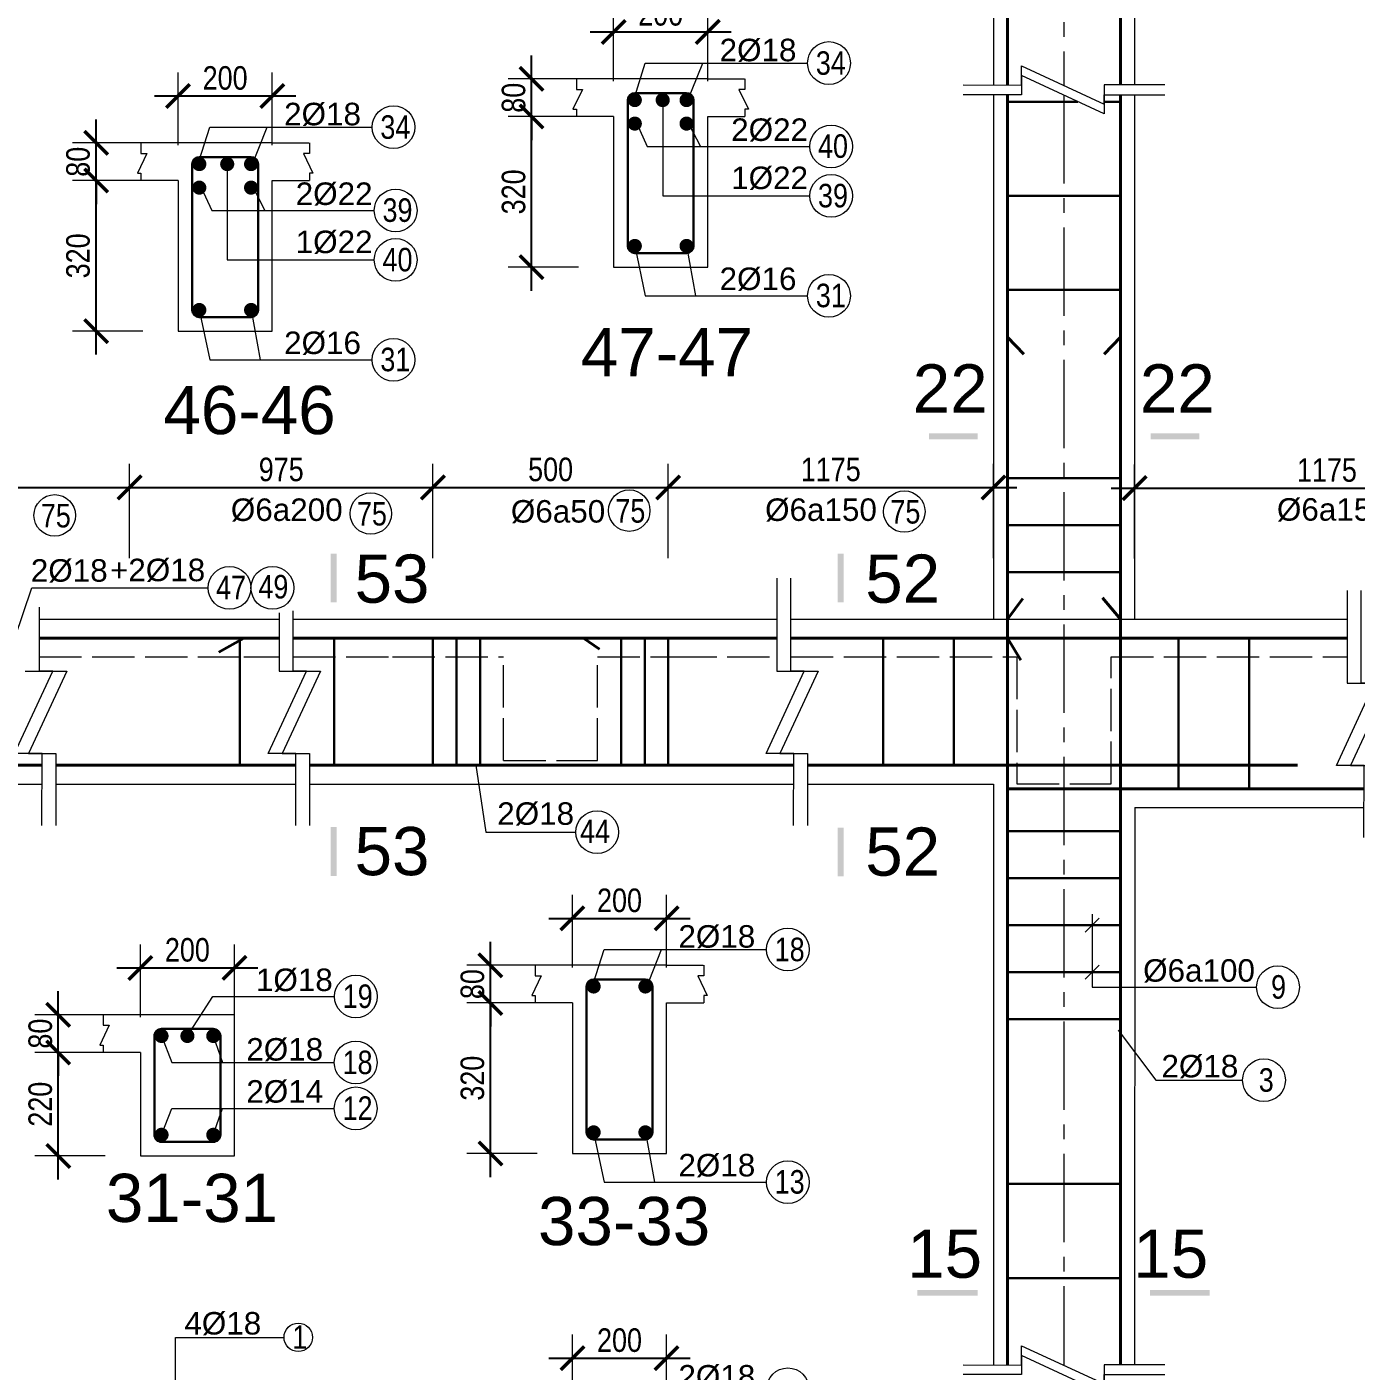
# Model space of a CAD drawing. Header units: inches. Extents: x 1604615 to 1925968, y -294302 to 52467.
# Drawn here: x 1662672 to 1673974, y -247582 to -236155 of the extents above; entities that cross this region are included whole.
import ezdxf

# ---------------------------------------------------------------- set-up
doc = ezdxf.new("R2010")
doc.units = ezdxf.units.IN
doc.header["$LTSCALE"] = 20
doc.header["$MEASUREMENT"] = 0
doc.linetypes.add('ACAD_ISO02W100', pattern=[15, 12, -3])
doc.linetypes.add('CENTER2', pattern=[1.125, 0.75, -0.125, 0.125, -0.125])
doc.layers.get('0').update_dxf_attribs({"lineweight": 13})
for name, color, linetype, lineweight in [('BORDER', 3, 'Continuous', 40), ('Duong bao', 4, 'Continuous', 30), ('net 0.2', 5, 'Continuous', 20), ('net dut', 7, 'Continuous', 9), ('truc', 16, 'CENTER2', 9)]:
    doc.layers.add(name, color=color, linetype=linetype, lineweight=lineweight)
doc.layers.add('TEXT', color=9, linetype='Continuous')
doc.styles.add('chu', font='VHELVCN.TTF')
doc.styles.add('thep', font='ARIAL.TTF')
doc.dimstyles.new('tl25', dxfattribs={"dimscale": 100, "dimtxt": 2, "dimasz": 2, "dimexe": 2, "dimexo": 3, "dimgap": 0.5, "dimtad": 1, "dimdec": 0, "dimlfac": 0.25, "dimdsep": 46, "dimtxsty": 'chu', "dimblk": 'ARCHTICK', "dimcen": 8, "dimdle": 2, "dimclrd": 1, "dimclre": 1, "dimclrt": 2, "dimadec": 0, "dimazin": 0, "dimtfac": 0.1, "dimtdec": 0, "dimtix": 1, "dimtmove": 2, "dimatfit": 3, "dimldrblk": 'ARCHTICK', "dimfxl": 6, "dimfxlon": 1, "dimtolj": 1, "dimlwe": -1, "dimarcsym": 0})

# ---------------------------------------------------------------- blocks, each defined once
blk = doc.blocks.new('kk')
at = {"ltscale": 0.1}
for p, q in [((-71, 1140), (-71, 350)), ((49, 350), (49, 1140)), ((-162, -350), (162, 350)), ((-71, 350), (281, 350)), ((281, 350), (-44, -350)), ((162, 350), (49, 350)), ((73, -350), (-162, -350)), ((-44, -350), (189, -350)), ((71, -962), (73, -350)), ((189, -350), (189, -962))]:
    blk.add_line(p, q, dxfattribs=at)
blk = doc.blocks.new('_ArchTick')
at = {"color": 0, "linetype": 'ByBlock', "const_width": 0.15}
blk.add_lwpolyline([(-0.5, -0.5), (0.5, 0.5)], dxfattribs=at)
blk = doc.blocks.new('*D120')
at = {"color": 1}
for p, q in [((1661032, -240670), (1661032, -239870)), ((1663546, -240670), (1663546, -239870))]:
    blk.add_line(p, q, dxfattribs=at)
at = {"color": 1, "lineweight": -2}
blk.add_line((1660832, -240070), (1663746, -240070), dxfattribs=at)
at = {"layer": 'Defpoints', "color": 0}
for p in [(1663546, -240070), (1661032, -241191), (1663546, -241511)]:
    blk.add_point(p, dxfattribs=at)
at = {"color": 1, "lineweight": -2, "xscale": 200, "yscale": 200, "zscale": 200, "rotation": 180}
blk.add_blockref('_ArchTick', (1661032, -240070), dxfattribs=at)
at = {"color": 1, "lineweight": -2, "xscale": 200, "yscale": 200, "zscale": 200}
blk.add_blockref('_ArchTick', (1663546, -240070), dxfattribs=at)
at = {"color": 2, "insert": (1662289, -239918), "char_height": 200, "attachment_point": 5, "style": 'chu'}
blk.add_mtext('\\A1;950', dxfattribs=at)
blk = doc.blocks.new('*D329')
at = {"color": 1}
for p, q in [((1663546, -240670), (1663546, -239870)), ((1666125, -240670), (1666125, -239870))]:
    blk.add_line(p, q, dxfattribs=at)
at = {"color": 1, "lineweight": -2}
blk.add_line((1663346, -240070), (1666325, -240070), dxfattribs=at)
at = {"layer": 'Defpoints', "color": 0}
for p in [(1666125, -240070), (1663546, -241511), (1666125, -242431)]:
    blk.add_point(p, dxfattribs=at)
at = {"color": 1, "lineweight": -2, "xscale": 200, "yscale": 200, "zscale": 200, "rotation": 180}
blk.add_blockref('_ArchTick', (1663546, -240070), dxfattribs=at)
at = {"color": 1, "lineweight": -2, "xscale": 200, "yscale": 200, "zscale": 200}
blk.add_blockref('_ArchTick', (1666125, -240070), dxfattribs=at)
at = {"color": 2, "insert": (1664835, -239918), "char_height": 200, "attachment_point": 5, "style": 'chu'}
blk.add_mtext('\\A1;975', dxfattribs=at)
blk = doc.blocks.new('*D330')
at = {"color": 1}
for p, q in [((1666125, -240670), (1666125, -239870)), ((1668125, -240670), (1668125, -239870))]:
    blk.add_line(p, q, dxfattribs=at)
at = {"color": 1, "lineweight": -2}
blk.add_line((1665925, -240070), (1668325, -240070), dxfattribs=at)
at = {"layer": 'Defpoints', "color": 0}
for p in [(1668125, -240070), (1666125, -242431), (1668125, -242431)]:
    blk.add_point(p, dxfattribs=at)
at = {"color": 1, "lineweight": -2, "xscale": 200, "yscale": 200, "zscale": 200, "rotation": 180}
blk.add_blockref('_ArchTick', (1666125, -240070), dxfattribs=at)
at = {"color": 1, "lineweight": -2, "xscale": 200, "yscale": 200, "zscale": 200}
blk.add_blockref('_ArchTick', (1668125, -240070), dxfattribs=at)
at = {"color": 2, "insert": (1667125, -239918), "char_height": 200, "attachment_point": 5, "style": 'chu'}
blk.add_mtext('\\A1;500', dxfattribs=at)
blk = doc.blocks.new('*D331')
at = {"color": 1}
for p, q in [((1668125, -240670), (1668125, -239870)), ((1670890, -240670), (1670890, -239870))]:
    blk.add_line(p, q, dxfattribs=at)
at = {"color": 1, "lineweight": -2}
blk.add_line((1667925, -240070), (1671090, -240070), dxfattribs=at)
at = {"layer": 'Defpoints', "color": 0}
for p in [(1670890, -240070), (1668125, -242431), (1670890, -242591)]:
    blk.add_point(p, dxfattribs=at)
at = {"color": 1, "lineweight": -2, "xscale": 200, "yscale": 200, "zscale": 200, "rotation": 180}
blk.add_blockref('_ArchTick', (1668125, -240070), dxfattribs=at)
at = {"color": 1, "lineweight": -2, "xscale": 200, "yscale": 200, "zscale": 200}
blk.add_blockref('_ArchTick', (1670890, -240070), dxfattribs=at)
at = {"color": 2, "insert": (1669507, -239918), "char_height": 200, "attachment_point": 5, "style": 'chu'}
blk.add_mtext('\\A1;1175', dxfattribs=at)
blk = doc.blocks.new('*D121')
at = {"color": 1}
for p, q in [((1672090, -240675), (1672090, -239875)), ((1675361, -240675), (1675361, -239875))]:
    blk.add_line(p, q, dxfattribs=at)
at = {"color": 1, "lineweight": -2}
blk.add_line((1671890, -240075), (1675561, -240075), dxfattribs=at)
at = {"layer": 'Defpoints', "color": 0}
for p in [(1675361, -240075), (1672090, -241191), (1675361, -241191)]:
    blk.add_point(p, dxfattribs=at)
at = {"color": 1, "lineweight": -2, "xscale": 200, "yscale": 200, "zscale": 200, "rotation": 180}
blk.add_blockref('_ArchTick', (1672090, -240075), dxfattribs=at)
at = {"color": 1, "lineweight": -2, "xscale": 200, "yscale": 200, "zscale": 200}
blk.add_blockref('_ArchTick', (1675361, -240075), dxfattribs=at)
at = {"color": 2, "insert": (1673725, -239923), "char_height": 200, "attachment_point": 5, "style": 'chu'}
blk.add_mtext('\\A1;1175', dxfattribs=at)
blk = doc.blocks.new('*D394')
at = {"color": 1}
for p, q in [((1663637, -244573), (1663637, -243954)), ((1664437, -244573), (1664437, -243954))]:
    blk.add_line(p, q, dxfattribs=at)
at = {"color": 1, "lineweight": -2}
blk.add_line((1663437, -244154), (1664637, -244154), dxfattribs=at)
at = {"layer": 'Defpoints', "color": 0}
for p in [(1664437, -244154), (1663637, -244873), (1664437, -244873)]:
    blk.add_point(p, dxfattribs=at)
at = {"color": 1, "lineweight": -2, "xscale": 200, "yscale": 200, "zscale": 200, "rotation": 180}
blk.add_blockref('_ArchTick', (1663637, -244154), dxfattribs=at)
at = {"color": 1, "lineweight": -2, "xscale": 200, "yscale": 200, "zscale": 200}
blk.add_blockref('_ArchTick', (1664437, -244154), dxfattribs=at)
at = {"color": 2, "insert": (1664037, -244002), "char_height": 200, "attachment_point": 5, "style": 'chu'}
blk.add_mtext('\\A1;200', dxfattribs=at)
blk = doc.blocks.new('*D395')
at = {"color": 1, "lineweight": -2}
blk.add_line((1662939, -245953), (1662939, -244673), dxfattribs=at)
at = {"color": 1}
for p, q in [((1663337, -244873), (1662739, -244873)), ((1663337, -245753), (1662739, -245753))]:
    blk.add_line(p, q, dxfattribs=at)
at = {"layer": 'Defpoints', "color": 0}
for p in [(1662939, -244873), (1663637, -244873), (1663637, -245753)]:
    blk.add_point(p, dxfattribs=at)
at = {"color": 1, "lineweight": -2, "xscale": 200, "yscale": 200, "zscale": 200}
for p, rotation in [((1662939, -244873), 90), ((1662939, -245753), 270)]:
    blk.add_blockref('_ArchTick', p, dxfattribs=dict(at, rotation=rotation))
at = {"color": 2, "insert": (1662787, -245313), "char_height": 200, "attachment_point": 5, "rotation": 90, "style": 'chu'}
blk.add_mtext('\\A1;220', dxfattribs=at)
blk = doc.blocks.new('*D396')
at = {"color": 1, "lineweight": -2}
for p, q in [((1662939, -244553), (1662939, -244353)), ((1662939, -244873), (1662939, -244553)), ((1662939, -244873), (1662939, -245073))]:
    blk.add_line(p, q, dxfattribs=at)
at = {"color": 1}
for p, q in [((1663337, -244553), (1662739, -244553)), ((1663337, -244873), (1662739, -244873))]:
    blk.add_line(p, q, dxfattribs=at)
at = {"layer": 'Defpoints', "color": 0}
for p in [(1662939, -244553), (1663637, -244553), (1663637, -244873)]:
    blk.add_point(p, dxfattribs=at)
at = {"color": 1, "lineweight": -2, "xscale": 200, "yscale": 200, "zscale": 200}
for p, rotation in [((1662939, -244553), 270), ((1662939, -244873), 90)]:
    blk.add_blockref('_ArchTick', p, dxfattribs=dict(at, rotation=rotation))
at = {"color": 2, "insert": (1662787, -244713), "char_height": 200, "attachment_point": 5, "rotation": 90, "style": 'chu'}
blk.add_mtext('\\A1;80', dxfattribs=at)
blk = doc.blocks.new('*D167')
at = {"color": 1}
for p, q in [((1667311, -247892), (1667311, -247272)), ((1668111, -247892), (1668111, -247272))]:
    blk.add_line(p, q, dxfattribs=at)
at = {"color": 1, "lineweight": -2}
blk.add_line((1667111, -247472), (1668311, -247472), dxfattribs=at)
at = {"layer": 'Defpoints', "color": 0}
for p in [(1668111, -247472), (1667311, -248192), (1668111, -248192)]:
    blk.add_point(p, dxfattribs=at)
at = {"color": 1, "lineweight": -2, "xscale": 200, "yscale": 200, "zscale": 200, "rotation": 180}
blk.add_blockref('_ArchTick', (1667311, -247472), dxfattribs=at)
at = {"color": 1, "lineweight": -2, "xscale": 200, "yscale": 200, "zscale": 200}
blk.add_blockref('_ArchTick', (1668111, -247472), dxfattribs=at)
at = {"color": 2, "insert": (1667711, -247320), "char_height": 200, "attachment_point": 5, "style": 'chu'}
blk.add_mtext('\\A1;200', dxfattribs=at)
blk = doc.blocks.new('*D170')
at = {"color": 1}
for p, q in [((1667311, -244152), (1667311, -243533)), ((1668111, -244152), (1668111, -243533))]:
    blk.add_line(p, q, dxfattribs=at)
at = {"color": 1, "lineweight": -2}
blk.add_line((1667111, -243733), (1668311, -243733), dxfattribs=at)
at = {"layer": 'Defpoints', "color": 0}
for p in [(1668111, -243733), (1667311, -244452), (1668111, -244452)]:
    blk.add_point(p, dxfattribs=at)
at = {"color": 1, "lineweight": -2, "xscale": 200, "yscale": 200, "zscale": 200, "rotation": 180}
blk.add_blockref('_ArchTick', (1667311, -243733), dxfattribs=at)
at = {"color": 1, "lineweight": -2, "xscale": 200, "yscale": 200, "zscale": 200}
blk.add_blockref('_ArchTick', (1668111, -243733), dxfattribs=at)
at = {"color": 2, "insert": (1667711, -243581), "char_height": 200, "attachment_point": 5, "style": 'chu'}
blk.add_mtext('\\A1;200', dxfattribs=at)
blk = doc.blocks.new('*D171')
at = {"color": 1, "lineweight": -2}
blk.add_line((1666613, -245932), (1666613, -244252), dxfattribs=at)
at = {"color": 1}
for p, q in [((1667011, -244452), (1666413, -244452)), ((1667011, -245732), (1666413, -245732))]:
    blk.add_line(p, q, dxfattribs=at)
at = {"layer": 'Defpoints', "color": 0}
for p in [(1666613, -244452), (1667311, -244452), (1667311, -245732)]:
    blk.add_point(p, dxfattribs=at)
at = {"color": 1, "lineweight": -2, "xscale": 200, "yscale": 200, "zscale": 200}
for p, rotation in [((1666613, -244452), 90), ((1666613, -245732), 270)]:
    blk.add_blockref('_ArchTick', p, dxfattribs=dict(at, rotation=rotation))
at = {"color": 2, "insert": (1666461, -245092), "char_height": 200, "attachment_point": 5, "rotation": 90, "style": 'chu'}
blk.add_mtext('\\A1;320', dxfattribs=at)
blk = doc.blocks.new('*D172')
at = {"color": 1, "lineweight": -2}
for p, q in [((1666613, -244132), (1666613, -243932)), ((1666613, -244452), (1666613, -244132)), ((1666613, -244452), (1666613, -244652))]:
    blk.add_line(p, q, dxfattribs=at)
at = {"color": 1}
for p, q in [((1667011, -244132), (1666413, -244132)), ((1667011, -244452), (1666413, -244452))]:
    blk.add_line(p, q, dxfattribs=at)
at = {"layer": 'Defpoints', "color": 0}
for p in [(1666613, -244132), (1667311, -244132), (1667311, -244452)]:
    blk.add_point(p, dxfattribs=at)
at = {"color": 1, "lineweight": -2, "xscale": 200, "yscale": 200, "zscale": 200}
for p, rotation in [((1666613, -244132), 270), ((1666613, -244452), 90)]:
    blk.add_blockref('_ArchTick', p, dxfattribs=dict(at, rotation=rotation))
at = {"color": 2, "insert": (1666461, -244292), "char_height": 200, "attachment_point": 5, "rotation": 90, "style": 'chu'}
blk.add_mtext('\\A1;80', dxfattribs=at)
blk = doc.blocks.new('*D209')
at = {"color": 1}
for p, q in [((1663958, -237161), (1663958, -236542)), ((1664758, -237161), (1664758, -236542))]:
    blk.add_line(p, q, dxfattribs=at)
at = {"color": 1, "lineweight": -2}
blk.add_line((1663758, -236742), (1664958, -236742), dxfattribs=at)
at = {"layer": 'Defpoints', "color": 0}
for p in [(1664758, -236742), (1663958, -237461), (1664758, -237461)]:
    blk.add_point(p, dxfattribs=at)
at = {"color": 1, "lineweight": -2, "xscale": 200, "yscale": 200, "zscale": 200, "rotation": 180}
blk.add_blockref('_ArchTick', (1663958, -236742), dxfattribs=at)
at = {"color": 1, "lineweight": -2, "xscale": 200, "yscale": 200, "zscale": 200}
blk.add_blockref('_ArchTick', (1664758, -236742), dxfattribs=at)
at = {"color": 2, "insert": (1664358, -236590), "char_height": 200, "attachment_point": 5, "style": 'chu'}
blk.add_mtext('\\A1;200', dxfattribs=at)
blk = doc.blocks.new('*D210')
at = {"color": 1, "lineweight": -2}
blk.add_line((1663261, -238941), (1663261, -237261), dxfattribs=at)
at = {"color": 1}
for p, q in [((1663658, -237461), (1663061, -237461)), ((1663658, -238741), (1663061, -238741))]:
    blk.add_line(p, q, dxfattribs=at)
at = {"layer": 'Defpoints', "color": 0}
for p in [(1663261, -237461), (1663958, -237461), (1663958, -238741)]:
    blk.add_point(p, dxfattribs=at)
at = {"color": 1, "lineweight": -2, "xscale": 200, "yscale": 200, "zscale": 200}
for p, rotation in [((1663261, -237461), 90), ((1663261, -238741), 270)]:
    blk.add_blockref('_ArchTick', p, dxfattribs=dict(at, rotation=rotation))
at = {"color": 2, "insert": (1663108, -238101), "char_height": 200, "attachment_point": 5, "rotation": 90, "style": 'chu'}
blk.add_mtext('\\A1;320', dxfattribs=at)
blk = doc.blocks.new('*D211')
at = {"color": 1, "lineweight": -2}
for p, q in [((1663261, -237141), (1663261, -236941)), ((1663261, -237461), (1663261, -237141)), ((1663261, -237461), (1663261, -237661))]:
    blk.add_line(p, q, dxfattribs=at)
at = {"color": 1}
for p, q in [((1663658, -237141), (1663061, -237141)), ((1663658, -237461), (1663061, -237461))]:
    blk.add_line(p, q, dxfattribs=at)
at = {"layer": 'Defpoints', "color": 0}
for p in [(1663261, -237141), (1663958, -237141), (1663958, -237461)]:
    blk.add_point(p, dxfattribs=at)
at = {"color": 1, "lineweight": -2, "xscale": 200, "yscale": 200, "zscale": 200}
for p, rotation in [((1663261, -237141), 270), ((1663261, -237461), 90)]:
    blk.add_blockref('_ArchTick', p, dxfattribs=dict(at, rotation=rotation))
at = {"color": 2, "insert": (1663108, -237301), "char_height": 200, "attachment_point": 5, "rotation": 90, "style": 'chu'}
blk.add_mtext('\\A1;80', dxfattribs=at)
blk = doc.blocks.new('*D212')
at = {"color": 1}
for p, q in [((1667661, -236617), (1667661, -235997)), ((1668461, -236617), (1668461, -235997))]:
    blk.add_line(p, q, dxfattribs=at)
at = {"color": 1, "lineweight": -2}
blk.add_line((1667461, -236197), (1668661, -236197), dxfattribs=at)
at = {"layer": 'Defpoints', "color": 0}
for p in [(1668461, -236197), (1667661, -236917), (1668461, -236917)]:
    blk.add_point(p, dxfattribs=at)
at = {"color": 1, "lineweight": -2, "xscale": 200, "yscale": 200, "zscale": 200, "rotation": 180}
blk.add_blockref('_ArchTick', (1667661, -236197), dxfattribs=at)
at = {"color": 1, "lineweight": -2, "xscale": 200, "yscale": 200, "zscale": 200}
blk.add_blockref('_ArchTick', (1668461, -236197), dxfattribs=at)
at = {"color": 2, "insert": (1668061, -236045), "char_height": 200, "attachment_point": 5, "style": 'chu'}
blk.add_mtext('\\A1;200', dxfattribs=at)
blk = doc.blocks.new('*D213')
at = {"color": 1, "lineweight": -2}
blk.add_line((1666963, -238397), (1666963, -236717), dxfattribs=at)
at = {"color": 1}
for p, q in [((1667361, -236917), (1666763, -236917)), ((1667361, -238197), (1666763, -238197))]:
    blk.add_line(p, q, dxfattribs=at)
at = {"layer": 'Defpoints', "color": 0}
for p in [(1666963, -236917), (1667661, -236917), (1667661, -238197)]:
    blk.add_point(p, dxfattribs=at)
at = {"color": 1, "lineweight": -2, "xscale": 200, "yscale": 200, "zscale": 200}
for p, rotation in [((1666963, -236917), 90), ((1666963, -238197), 270)]:
    blk.add_blockref('_ArchTick', p, dxfattribs=dict(at, rotation=rotation))
at = {"color": 2, "insert": (1666811, -237557), "char_height": 200, "attachment_point": 5, "rotation": 90, "style": 'chu'}
blk.add_mtext('\\A1;320', dxfattribs=at)
blk = doc.blocks.new('*D214')
at = {"color": 1, "lineweight": -2}
for p, q in [((1666963, -236597), (1666963, -236397)), ((1666963, -236917), (1666963, -236597)), ((1666963, -236917), (1666963, -237117))]:
    blk.add_line(p, q, dxfattribs=at)
at = {"color": 1}
for p, q in [((1667361, -236597), (1666763, -236597)), ((1667361, -236917), (1666763, -236917))]:
    blk.add_line(p, q, dxfattribs=at)
at = {"layer": 'Defpoints', "color": 0}
for p in [(1666963, -236597), (1667661, -236597), (1667661, -236917)]:
    blk.add_point(p, dxfattribs=at)
at = {"color": 1, "lineweight": -2, "xscale": 200, "yscale": 200, "zscale": 200}
for p, rotation in [((1666963, -236597), 270), ((1666963, -236917), 90)]:
    blk.add_blockref('_ArchTick', p, dxfattribs=dict(at, rotation=rotation))
at = {"color": 2, "insert": (1666811, -236757), "char_height": 200, "attachment_point": 5, "rotation": 90, "style": 'chu'}
blk.add_mtext('\\A1;80', dxfattribs=at)

msp = doc.modelspace()

# ---------------------------------------------------------------- linework, layer by layer
at = {"ltscale": 0.1}
for p, q in [((1670889.7, -231721.9), (1670889.7, -236649.2)), ((1672089.7, -231923.2), (1672089.7, -236649.2)), ((1670889.7, -236731.7), (1670889.7, -241190.9)), ((1672089.7, -236731.7), (1672089.7, -241190.9)), ((1669048.6, -240841.5), (1669048.6, -241631.2)), ((1669168.6, -241631.2), (1669168.6, -240841.5)), ((1662779, -241631.2), (1662779, -241088)), ((1664936.5, -241631.2), (1664936.5, -241120)), ((1664816.5, -241136), (1664816.5, -241631.2)), ((1670689.7, -241190.9), (1672189.7, -241190.9)), ((1662567.3, -242331.7), (1662892.2, -241631.2)), ((1662659, -241631.2), (1663010.7, -241631.2)), ((1663010.7, -241631.2), (1662685.8, -242331.7)), ((1662892.2, -241631.2), (1662779, -241631.2)), ((1664724.8, -242331.7), (1665049.7, -241631.2)), ((1664816.5, -241631.2), (1665168.2, -241631.2)), ((1665168.2, -241631.2), (1664843.3, -242331.7)), ((1665049.7, -241631.2), (1664936.5, -241631.2)), ((1668956.8, -242331.7), (1669281.8, -241631.2)), ((1669048.6, -241631.2), (1669400.3, -241631.2)), ((1669400.3, -241631.2), (1669075.3, -242331.7)), ((1669281.8, -241631.2), (1669168.6, -241631.2)), ((1662802.4, -242331.7), (1662567.3, -242331.7)), ((1662685.8, -242331.7), (1662919, -242331.7)), ((1662800.3, -242943.7), (1662802.4, -242331.7)), ((1662919, -242331.7), (1662919, -242943.7)), ((1664959.9, -242331.7), (1664724.8, -242331.7)), ((1664843.3, -242331.7), (1665076.5, -242331.7)), ((1664957.8, -242943.7), (1664959.9, -242331.7)), ((1665076.5, -242331.7), (1665076.5, -242943.7)), ((1669191.9, -242331.7), (1668956.8, -242331.7)), ((1669075.3, -242331.7), (1669308.5, -242331.7)), ((1669189.8, -242943.7), (1669191.9, -242331.7)), ((1669308.5, -242331.7), (1669308.5, -242943.7)), ((1661031.9, -242591), (1662801.5, -242591.4)), ((1662919, -242590.9), (1664959, -242591.3)), ((1665076.5, -242591.3), (1665921.8, -242591.4)), ((1665921.8, -242590.9), (1667199.9, -242590.9)), ((1667199.9, -242590.9), (1669144.4, -242590.9)), ((1669076.4, -242590.9), (1669191, -242590.9)), ((1669308.5, -242590.9), (1670889.7, -242590.9)), ((1670889.7, -242590.9), (1670889.7, -247529.6)), ((1672091.9, -242790.9), (1672089.7, -247529.6)), ((1672091.9, -242790.9), (1674039.9, -242790.9))]:
    msp.add_line(p, q, dxfattribs=at)
for p, q in [((1667661, -236596.8), (1667348.6, -236596.8)), ((1668461, -236596.8), (1667661, -236596.8)), ((1668461, -236596.8), (1668773.4, -236596.8)), ((1668078, -236776.8), (1668078, -237591.4)), ((1667661, -236916.8), (1667345, -236916.8)), ((1667661, -236916.8), (1667661, -238196.8)), ((1668298, -236976.8), (1668398.4, -237170.6)), ((1668461, -238196.8), (1668461, -236916.8)), ((1668461, -236916.8), (1668777, -236916.8)), ((1663958.5, -237141.1), (1663646.1, -237141.1)), ((1664758.5, -237141.1), (1663958.5, -237141.1)), ((1664758.5, -237141.1), (1665070.9, -237141.1)), ((1664375.5, -237321.1), (1664375.5, -238135.7)), ((1663958.5, -237461.1), (1663642.5, -237461.1)), ((1663958.5, -237461.1), (1663958.5, -238741.1)), ((1664758.5, -238741.1), (1664758.5, -237461.1)), ((1664758.5, -237461.1), (1665074.5, -237461.1)), ((1664595.5, -237521.1), (1664695.9, -237714.9)), ((1668078, -237591.4), (1669326, -237591.4)), ((1664375.5, -238135.7), (1665623.5, -238135.7)), ((1667661, -238196.8), (1668461, -238196.8)), ((1663958.5, -238741.1), (1664758.5, -238741.1)), ((1666488.1, -242430.9), (1666574.6, -243000.2)), ((1666574.6, -243000.2), (1667338.4, -243000.2)), ((1671669.2, -243851.2), (1671788.9, -243730.7)), ((1667311, -244132.2), (1666998.6, -244132.2)), ((1668111, -244132.2), (1667311, -244132.2)), ((1668111, -244132.2), (1668423.4, -244132.2)), ((1671669.2, -244251.2), (1671788.9, -244130.7)), ((1667311, -244452.2), (1666995, -244452.2)), ((1667311, -244452.2), (1667311, -245732.2)), ((1668111, -245732.2), (1668111, -244452.2)), ((1668111, -244452.2), (1668427, -244452.2)), ((1663637.2, -244553.1), (1663324.8, -244553.1)), ((1663637.2, -244873.1), (1663321.2, -244873.1)), ((1667311, -245732.2), (1668111, -245732.2)), ((1663935, -248191.5), (1663935, -247295.1)), ((1663935, -247295.1), (1664858.6, -247295.1))]:
    msp.add_line(p, q)
for points in [[(1667841, -236746.8), (1667929.7, -236462), (1669309.9, -236462)], [(1668281, -236806.8), (1668419, -236462)], [(1667345, -236596.8), (1667345, -236685.5), (1667395.9, -236685.5), (1667315.2, -236853.9), (1667345, -236853.9), (1667345, -236916.8)], [(1668777, -236596.8), (1668777, -236685.5), (1668726.1, -236685.5), (1668806.9, -236853.9), (1668777, -236853.9), (1668777, -236916.8)], [(1664138.5, -237291.1), (1664227.2, -237006.3), (1665607.4, -237006.3)], [(1664578.5, -237351.1), (1664716.5, -237006.3)], [(1667858, -236976.8), (1667946.7, -237170.6), (1669328.3, -237170.6)], [(1663642.5, -237141.1), (1663642.5, -237229.8), (1663693.4, -237229.8), (1663612.6, -237398.2), (1663642.5, -237398.2), (1663642.5, -237461.1)], [(1665074.5, -237141.1), (1665074.5, -237229.8), (1665023.6, -237229.8), (1665104.3, -237398.2), (1665074.5, -237398.2), (1665074.5, -237461.1)], [(1664155.5, -237521.1), (1664244.2, -237714.9), (1665625.8, -237714.9)], [(1667841, -238016.8), (1667929.7, -238440.3), (1669309.9, -238440.3)], [(1668281, -238016.8), (1668358.4, -238440.3)], [(1664138.5, -238561.1), (1664227.2, -238984.7), (1665607.4, -238984.7)], [(1664578.5, -238561.1), (1664655.9, -238984.7)], [(1662569.2, -241350.9), (1662715.2, -240924.1), (1664214, -240924.1)], [(1671729, -243696.5), (1671729, -244318.4), (1673127.3, -244318.4)], [(1667491, -244282.2), (1667579.8, -243997.4), (1668959.9, -243997.4)], [(1667931, -244342.2), (1668069, -243997.4)], [(1666995, -244132.2), (1666995, -244220.9), (1667045.9, -244220.9), (1666965.2, -244389.3), (1666995, -244389.3), (1666995, -244452.2)], [(1668427, -244132.2), (1668427, -244220.9), (1668376.1, -244220.9), (1668456.9, -244389.3), (1668427, -244389.3), (1668427, -244452.2)], [(1664037.2, -244733.1), (1664253.7, -244397.6), (1665287.5, -244397.6)], [(1663321.2, -244553.1), (1663321.2, -244641.8), (1663372.1, -244641.8), (1663291.3, -244810.2), (1663321.2, -244810.2), (1663321.2, -244873.1)], [(1663637.2, -244873.1), (1663637.2, -245753.1), (1664437.2, -245753.1), (1664437.2, -244553.1), (1663637.2, -244553.1)], [(1663817.2, -244733.1), (1663905.9, -244957.6), (1665286.1, -244957.6)], [(1664257.2, -244733.1), (1664334.6, -244957.6)], [(1671949.7, -244685), (1672271.8, -245109.5), (1673008.2, -245109.5)], [(1663817.2, -245573.1), (1663905.9, -245348.6), (1665286.1, -245348.6)], [(1664257.2, -245573.1), (1664334.6, -245348.6)], [(1667491, -245552.2), (1667579.8, -245975.8), (1668959.9, -245975.8)], [(1667931, -245552.2), (1668008.4, -245975.8)]]:
    msp.add_lwpolyline(points)
for points in [[(1670632.4, -236648.4), (1671129.5, -236650.1), (1671129.5, -236485.5), (1671831.1, -236811), (1671831.1, -236731.7), (1672347.1, -236731.7)], [(1672347.1, -236647.7), (1671831.1, -236647.7), (1671831.1, -236893.9), (1671129.5, -236568.5), (1671129.5, -236731.7), (1670632.4, -236731.7)], [(1662777.2, -241190.9), (1664816.5, -241190.9)], [(1664936.5, -241190.9), (1665849.6, -241190.9)], [(1665781.8, -241190.9), (1667199.9, -241190.9)], [(1667199.9, -241190.9), (1669048.6, -241190.9)], [(1669168.6, -241190.9), (1669262.6, -241190.9)], [(1669262.6, -241190.9), (1670221.5, -241190.9)], [(1670221.5, -241190.9), (1670689.7, -241190.9)], [(1672189.7, -241190.9), (1673897.8, -241190.9)], [(1670632.4, -247528.8), (1671129.5, -247530.5), (1671129.5, -247365.9), (1671831.1, -247691.4), (1671831.1, -247612.1), (1672347.1, -247612.1)], [(1672347.1, -247528.1), (1671831.1, -247528.1), (1671831.1, -247774.3), (1671129.5, -247448.9), (1671129.5, -247612.1), (1670632.4, -247612.1)]]:
    msp.add_lwpolyline(points, dxfattribs=at)
at = {"const_width": 60}
for points in [[(1667811, -236776.8, -1), (1667871, -236776.8, -1)], [(1668048, -236776.8, -1), (1668108, -236776.8, -1)], [(1668311, -236776.8, 1), (1668251, -236776.8, 1)], [(1667811, -236976.8, -1), (1667871, -236976.8, -1)], [(1668311, -236976.8, 1), (1668251, -236976.8, 1)], [(1664108.5, -237321.1, -1), (1664168.5, -237321.1, -1)], [(1664345.5, -237321.1, -1), (1664405.5, -237321.1, -1)], [(1664608.5, -237321.1, 1), (1664548.5, -237321.1, 1)], [(1664108.5, -237521.1, -1), (1664168.5, -237521.1, -1)], [(1664608.5, -237521.1, 1), (1664548.5, -237521.1, 1)], [(1667811, -238016.8, 1), (1667871, -238016.8, 1)], [(1668311, -238016.8, -1), (1668251, -238016.8, -1)], [(1664108.5, -238561.1, 1), (1664168.5, -238561.1, 1)], [(1664608.5, -238561.1, -1), (1664548.5, -238561.1, -1)], [(1667461, -244312.2, -1), (1667521, -244312.2, -1)], [(1667961, -244312.2, 1), (1667901, -244312.2, 1)], [(1663787.2, -244733.1, -1), (1663847.2, -244733.1, -1)], [(1664007.2, -244733.1, -1), (1664067.2, -244733.1, -1)], [(1664287.2, -244733.1, 1), (1664227.2, -244733.1, 1)], [(1663787.2, -245573.1, 1), (1663847.2, -245573.1, 1)], [(1664287.2, -245573.1, -1), (1664227.2, -245573.1, -1)], [(1667461, -245552.2, 1), (1667521, -245552.2, 1)], [(1667961, -245552.2, -1), (1667901, -245552.2, -1)]]:
    msp.add_lwpolyline(points, format="xyb", close=True, dxfattribs=at)
for centre, radius in [((1669491.8, -236462), 181.9), ((1665789.3, -237006.3), 181.9), ((1669510.2, -237170.6), 181.9), ((1669510.2, -237591.4), 181.9), ((1665807.7, -237714.9), 181.9), ((1665807.7, -238135.7), 181.9), ((1669491.8, -238440.3), 181.9), ((1665789.3, -238984.7), 181.9), ((1667793.5, -240267), 176.4), ((1662909, -240307.5), 176.4), ((1665596.5, -240291.5), 176.4), ((1670132, -240275), 176.4), ((1664395.9, -240924.1), 181.9), ((1664759.7, -240924.1), 181.9), ((1667520.3, -243000.2), 181.9), ((1669141.8, -243997.4), 181.9), ((1673309.2, -244318.4), 181.9), ((1665469.4, -244397.6), 181.9), ((1665468, -244957.6), 181.9), ((1673190.1, -245109.5), 181.9), ((1665468, -245348.6), 181.9), ((1669141.8, -245975.8), 181.9), ((1664979.6, -247295.1), 121), ((1669141.8, -247737), 181.9)]:
    msp.add_circle(centre, radius)
for points in [[(1670756.5, -239659.9), (1670756.5, -239609.9), (1670342.2, -239659.9), (1670342.2, -239609.9)], [(1672641.6, -239659.9), (1672641.6, -239609.9), (1672227.3, -239659.9), (1672227.3, -239609.9)], [(1665304.8, -240632.6), (1665254.8, -240632.6), (1665304.8, -241046.9), (1665254.8, -241046.9)], [(1669615.4, -240632.6), (1669565.4, -240632.6), (1669615.4, -241046.9), (1669565.4, -241046.9)], [(1665304.8, -242957.6), (1665254.8, -242957.6), (1665304.8, -243371.9), (1665254.8, -243371.9)], [(1669615.4, -242961.6), (1669565.4, -242961.6), (1669615.4, -243375.9), (1669565.4, -243375.9)], [(1670656.5, -246941.6), (1670656.5, -246891.6), (1670242.2, -246941.6), (1670242.2, -246891.6)], [(1670756.5, -246941.6), (1670756.5, -246891.6), (1670342.2, -246941.6), (1670342.2, -246891.6)], [(1672636.7, -246941.6), (1672636.7, -246891.6), (1672222.4, -246941.6), (1672222.4, -246891.6)], [(1672729.5, -246941.6), (1672729.5, -246891.6), (1672315.2, -246941.6), (1672315.2, -246891.6)]]:
    msp.add_trace(points)
at = {"layer": 'BORDER', "ltscale": 0.1}
for p, q in [((1671009.7, -231923.2), (1671009.7, -236649.2)), ((1671969.7, -231923.2), (1671969.7, -236649.2)), ((1671009.7, -236731.7), (1671009.7, -241190.9)), ((1671969.7, -236731.7), (1671969.7, -241190.9)), ((1671009.7, -241190.9), (1671009.7, -238790.9)), ((1671009.7, -238790.9), (1671147.1, -238937)), ((1671969.7, -238790.9), (1671832.4, -238937)), ((1671969.7, -241190.9), (1671969.7, -238790.9)), ((1671009.7, -241190.9), (1671139.9, -241015.3)), ((1671969.7, -241190.9), (1671818, -241007.4)), ((1671009.7, -242790.9), (1671009.7, -241190.9)), ((1671969.7, -242790.9), (1671969.7, -241190.9)), ((1662777.2, -241350.9), (1664816.5, -241350.9)), ((1662777.2, -241350.9), (1664516.9, -241350.9)), ((1664516.9, -241350.9), (1664305.5, -241470.7)), ((1664936.5, -241350.9), (1665781.8, -241350.9)), ((1665781.8, -241350.9), (1667199.9, -241350.9)), ((1667199.9, -241350.9), (1669048.6, -241350.9)), ((1669262.6, -241350.9), (1670101.5, -241350.9)), ((1670221.5, -241350.9), (1673897.8, -241350.9)), ((1671009.7, -241350.9), (1671122.4, -241539.5)), ((1659731.5, -242430.9), (1662802.1, -242431.4)), ((1662919, -242430.9), (1664959.6, -242431.3)), ((1665076.5, -242431.3), (1665921.8, -242430.9)), ((1665921.8, -242430.9), (1667361.7, -242430.9)), ((1667199.9, -242430.9), (1669145.4, -242430.9)), ((1669076.4, -242430.9), (1669191.6, -242430.9)), ((1669308.5, -242430.9), (1670361.4, -242430.9)), ((1670361.4, -242430.9), (1672194.2, -242430.9)), ((1672194.2, -242430.9), (1673474.2, -242430.9)), ((1671009.7, -242630.9), (1674040.5, -242631.4)), ((1671009.7, -242790.9), (1671009.7, -247529.6)), ((1671969.7, -242790.9), (1671969.7, -247529.6))]:
    msp.add_line(p, q, dxfattribs=at)
for points in [[(1669048.6, -241350.9), (1667404.7, -241350.9), (1667540.6, -241444.9)], [(1669262.6, -241350.9), (1669168.6, -241350.9)], [(1670221.5, -241350.9), (1669262.6, -241350.9)], [(1671488.7, -241350.9), (1670221.5, -241350.9)], [(1671488.7, -241350.9), (1673897.8, -241350.9)]]:
    msp.add_lwpolyline(points, dxfattribs=at)
at = {"layer": 'Duong bao'}
for p, q in [((1667781, -236776.8), (1667781, -238016.8)), ((1668281, -236716.8), (1667841, -236716.8)), ((1668341, -238016.8), (1668341, -236776.8)), ((1664078.5, -237321.1), (1664078.5, -238561.1)), ((1664578.5, -237261.1), (1664138.5, -237261.1)), ((1664638.5, -238561.1), (1664638.5, -237321.1)), ((1667841, -238076.8), (1668281, -238076.8)), ((1664138.5, -238621.1), (1664578.5, -238621.1)), ((1667431, -244312.2), (1667431, -245552.2)), ((1667931, -244252.2), (1667491, -244252.2)), ((1667991, -245552.2), (1667991, -244312.2)), ((1667491, -245612.2), (1667931, -245612.2))]:
    msp.add_line(p, q, dxfattribs=at)
at = {"layer": 'Duong bao', "ltscale": 0.1}
for p, q in [((1671009.7, -236790.9), (1671609, -236790.9)), ((1671831.1, -236790.9), (1671969.7, -236790.9)), ((1671009.7, -237590.9), (1671969.7, -237590.9)), ((1671009.7, -238390.9), (1671969.7, -238390.9)), ((1671009.7, -239990.9), (1671969.7, -239990.9)), ((1671009.7, -240390.9), (1671969.7, -240390.9)), ((1671009.7, -240790.9), (1671969.7, -240790.9)), ((1664483.6, -242430.9), (1664483.6, -241350.9)), ((1665283.6, -242430.9), (1665283.6, -241350.9)), ((1666125, -242430.9), (1666125, -241350.9)), ((1666325, -242430.9), (1666325, -241350.9)), ((1666525, -242430.9), (1666525, -241350.9)), ((1667725, -242430.9), (1667725, -241350.9)), ((1667925, -242430.9), (1667925, -241350.9)), ((1668125, -242430.9), (1668125, -241350.9)), ((1669952.4, -242430.9), (1669952.4, -241350.9)), ((1670552.4, -242430.9), (1670552.4, -241350.9)), ((1672463.1, -242630.9), (1672463.1, -241350.9)), ((1673063.1, -242630.9), (1673063.1, -241350.9)), ((1671009.7, -242990.9), (1671969.7, -242990.9)), ((1671009.7, -243390.9), (1671969.7, -243390.9)), ((1671009.7, -243790.9), (1671969.7, -243790.9)), ((1671009.7, -244190.9), (1671969.7, -244190.9)), ((1671009.7, -244590.9), (1671969.7, -244590.9)), ((1671009.7, -245990.9), (1671969.7, -245990.9)), ((1671009.7, -246790.9), (1671969.7, -246790.9))]:
    msp.add_line(p, q, dxfattribs=at)
at = {"layer": 'Duong bao'}
msp.add_lwpolyline([(1663817.2, -245633.1), (1664257.2, -245633.1, 0.4142136), (1664317.2, -245573.1), (1664317.2, -244733.1, 0.4142136), (1664257.2, -244673.1), (1663817.2, -244673.1, 0.4142136), (1663757.2, -244733.1), (1663757.2, -245573.1, 0.4142136)], format="xyb", close=True, dxfattribs=at)
for centre, start, end in [((1667841, -236776.8), 90, 180), ((1668281, -236776.8), 0, 90), ((1664138.5, -237321.1), 90, 180), ((1664578.5, -237321.1), 0, 90), ((1667841, -238016.8), 180, 270), ((1668281, -238016.8), 270, 0), ((1664138.5, -238561.1), 180, 270), ((1664578.5, -238561.1), 270, 0), ((1667491, -244312.2), 90, 180), ((1667931, -244312.2), 0, 90), ((1667491, -245552.2), 180, 270), ((1667931, -245552.2), 270, 0)]:
    msp.add_arc(centre, 60, start, end, dxfattribs=at)
at = {"layer": 'net dut', "linetype": 'ACAD_ISO02W100', "ltscale": 1.5}
for p, q in [((1662777.2, -241510.9), (1664515.9, -241510.9)), ((1664515.9, -241510.9), (1664816.5, -241510.9)), ((1664936.5, -241510.9), (1665781.8, -241510.9)), ((1665781.8, -241510.9), (1666725, -241510.9)), ((1666725, -242390.9), (1666725, -241510.9)), ((1667525, -241510.9), (1668177.5, -241510.9)), ((1667525, -242390.9), (1667525, -241510.9)), ((1668177.5, -241510.9), (1669048.6, -241510.9)), ((1669168.6, -241510.9), (1671089.7, -241510.9)), ((1671089.7, -241510.9), (1671089.7, -242590.6)), ((1671889.7, -241510.9), (1673897.8, -241510.9)), ((1671889.7, -242590.6), (1671889.7, -241510.9)), ((1666725, -242390.9), (1667525, -242390.9)), ((1671089.7, -242590.6), (1671889.7, -242590.6))]:
    msp.add_line(p, q, dxfattribs=at)
at = {"layer": 'truc', "linetype": 'CENTER2', "ltscale": 50}
for points in [[(1671489.7, -226239.2), (1671489.7, -236649.2)], [(1671489.7, -236735.6), (1671489.7, -247529.6)]]:
    msp.add_lwpolyline(points, dxfattribs=at)

# ---------------------------------------------------------------- block references
msp.add_blockref('kk', (1673968.5, -242084.5))

# ---------------------------------------------------------------- texts
at = {"layer": 'net 0.2', "style": 'chu'}
msp.add_text('44', height=200, dxfattribs=at).set_placement((1667375.4, -243093.2))
at = {"layer": 'net 0.2', "char_height": 200, "width": 363.074, "style": 'chu'}
for s, insert, attachment_point in [('34', (1669380.2, -236564.6), 7), ('34', (1665677.7, -237109), 7), ('40', (1669398.6, -237067.9), 1), ('39', (1669398.6, -237488.8), 1), ('39', (1665696.1, -237612.2), 1), ('40', (1665696.1, -238033.1), 1), ('31', (1669380.2, -238337.7), 1), ('31', (1665677.7, -238882), 1), ('75', (1665478.7, -240193.5), 1), ('75', (1667675.7, -240169), 1), ('75', (1670014.2, -240177), 1), ('75', (1662791.2, -240209.5), 1), ('47', (1664281.3, -240819.8), 1), ('49', (1664640.8, -240813.7), 1), ('18', (1669030.2, -244100.1), 7), ('19', (1665357.8, -244295), 1), ('9', (1673250.6, -244215.7), 1), ('18', (1665356.4, -245060.2), 7), ('3', (1673146, -245006.9), 1), ('12', (1665356.4, -245246), 1), ('13', (1669030.2, -245873.1), 1), ('1', (1664928.9, -247192.5), 1)]:
    msp.add_mtext(s, dxfattribs=dict(at, insert=insert, attachment_point=attachment_point))
at = {"layer": 'TEXT', "style": 'thep'}
for s, height, p in [('2%%C18', 191.25, (1668561.8, -236446.7)), ('2%%C18', 191.25, (1664859.3, -236991)), ('2%%C22', 191.25, (1668660.4, -237124)), ('1%%C22', 191.25, (1668660.4, -237533.6)), ('2%%C22', 191.25, (1664957.9, -237668.3)), ('1%%C22', 191.25, (1664957.9, -238077.9)), ('2%%C16', 191.25, (1668561.8, -238391.5)), ('47-47', 409.93, (1667382.1, -239124.7)), ('2%%C16', 191.25, (1664859.3, -238935.8)), ('22', 409.93, (1670204, -239433.2)), ('22', 409.93, (1672134.8, -239433.2)), ('46-46', 409.93, (1663833.1, -239616.7)), ('%%C6a200', 191.25, (1664406.5, -240354.7)), ('%%C6a50', 191.25, (1666787.3, -240368.5)), ('%%C6a150', 191.25, (1668948.5, -240354.4)), ('%%C6a150', 191.25, (1673300.2, -240352.3)), ('53', 409.93, (1665458.4, -241049.9)), ('52', 409.93, (1669800.1, -241049.9)), ('2%%C18', 191.25, (1662705.9, -240871)), ('+2%%C18', 191.25, (1663378.9, -240866.9)), ('2%%C18', 191.25, (1666671.3, -242937.9)), ('53', 409.93, (1665458.4, -243366.4)), ('52', 409.93, (1669800.1, -243370.4)), ('2%%C18', 191.25, (1668211.8, -243982.1)), ('%%C6a100', 191.25, (1672162.7, -244271.5)), ('1%%C18', 191.25, (1664619.6, -244351.1)), ('2%%C18', 191.25, (1664537.9, -244942.2)), ('2%%C18', 191.25, (1672318.5, -245085.1)), ('2%%C14', 191.25, (1664537.9, -245299.7)), ('2%%C18', 191.25, (1668211.8, -245926.9)), ('31-31', 409.93, (1663343.9, -246314.2)), ('33-33', 409.93, (1667017.8, -246511.2)), ('15', 409.93, (1670156.4, -246788.7)), ('15', 409.93, (1672079, -246788.7)), ('4%%C18', 191.25, (1664011.3, -247271)), ('2%%C18', 191.25, (1668211.8, -247721.7))]:
    msp.add_text(s, height=height, dxfattribs=at).set_placement(p)

# ---------------------------------------------------------------- dimensions: what is measured, and where the dimension line sits
for base, p1, p2, picture, middle in [((1668461, -236197.5), (1667661, -236916.8), (1668461, -236916.8), '*D212', (1668061, -236045.4)), ((1664758.5, -236741.8), (1663958.5, -237461.1), (1664758.5, -237461.1), '*D209', (1664358.5, -236589.7)), ((1668125, -240069.7), (1666125, -242430.9), (1668125, -242430.9), '*D330', (1667125, -239917.6)), ((1668111, -243732.9), (1667311, -244452.2), (1668111, -244452.2), '*D170', (1667711, -243580.8)), ((1664437.2, -244153.8), (1663637.2, -244873.1), (1664437.2, -244873.1), '*D394', (1664037.2, -244001.7)), ((1668111, -247472.5), (1667311, -248191.8), (1668111, -248191.8), '*D167', (1667711, -247320.4))]:
    dim = msp.add_linear_dim(base=base, p1=p1, p2=p2, dimstyle='tl25')
    dim.commit()
    dim.dimension.update_dxf_attribs({"geometry": picture, "text_midpoint": middle})
for base, p1, p2, picture, middle in [((1666963.1, -236596.8), (1667661, -236916.8), (1667661, -236596.8), '*D214', (1666811, -236756.8)), ((1666963.1, -236916.8), (1667661, -238196.8), (1667661, -236916.8), '*D213', (1666811, -237556.8)), ((1663260.6, -237141.1), (1663958.5, -237461.1), (1663958.5, -237141.1), '*D211', (1663108.5, -237301.1)), ((1663260.6, -237461.1), (1663958.5, -238741.1), (1663958.5, -237461.1), '*D210', (1663108.5, -238101.1)), ((1666613.1, -244132.2), (1667311, -244452.2), (1667311, -244132.2), '*D172', (1666461, -244292.2)), ((1666613.1, -244452.2), (1667311, -245732.2), (1667311, -244452.2), '*D171', (1666461, -245092.2)), ((1662939.3, -244553.1), (1663637.2, -244873.1), (1663637.2, -244553.1), '*D396', (1662787.2, -244713.1)), ((1662939.3, -244873.1), (1663637.2, -245753.1), (1663637.2, -244873.1), '*D395', (1662787.2, -245313.1))]:
    dim = msp.add_linear_dim(base=base, p1=p1, p2=p2, angle=90, dimstyle='tl25')
    dim.commit()
    dim.dimension.update_dxf_attribs({"geometry": picture, "text_midpoint": middle})
for base, p1, p2, text, picture, middle in [((1663545.9, -240069.7), (1661031.9, -241190.9), (1663545.9, -241510.9), '950', '*D120', (1662288.9, -239917.6)), ((1666125, -240069.7), (1663545.9, -241510.9), (1666125, -242430.9), '975', '*D329', (1664835.4, -239917.6)), ((1670889.7, -240069.7), (1668125, -242430.9), (1670889.7, -242590.9), '1175', '*D331', (1669507.4, -239917.6)), ((1675360.7, -240074.8), (1672089.7, -241190.9), (1675360.7, -241190.9), '1175', '*D121', (1673725.2, -239922.7))]:
    dim = msp.add_linear_dim(base=base, p1=p1, p2=p2, text=text, dimstyle='tl25')
    dim.commit()
    dim.dimension.update_dxf_attribs({"geometry": picture, "text_midpoint": middle})

doc.saveas('drawing.dxf')
